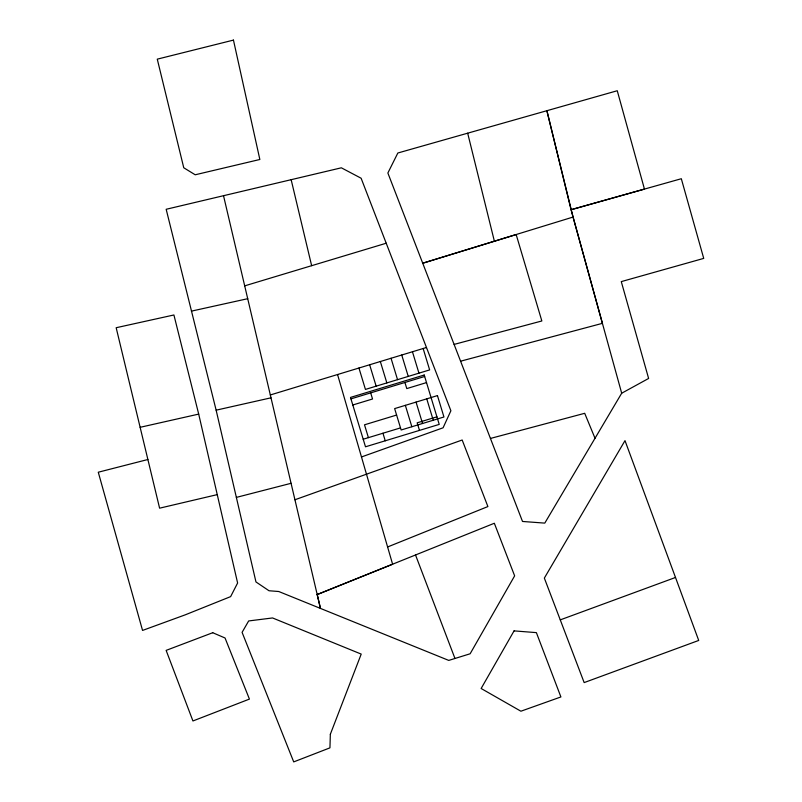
<?xml version="1.0" encoding="UTF-8"?>
<svg xmlns="http://www.w3.org/2000/svg" width="802" height="802" viewBox="0 0 802 802"><rect width="100%" height="100%" fill="white"/><g stroke="black" fill="none" stroke-linecap="round" stroke-linejoin="round"><path stroke-width="1.2" d="M621.69 393.221L544.789 523.115L522.513 521.46L387.867 173.001L397.842 153.002L617.259 90.736L644.457 189.102L571.054 209.723L621.69 393.221L648.617 378.454L621.279 281.612L703.725 258.394L681.319 178.726L571.054 209.723L546.894 110.736L573.059 217.061L602.402 323.346L460.609 361.191M387.607 546.964L487.897 506.563L462.173 440.007L294.915 499.766M223.527 195.728L320.459 608.427L317.191 594.553L494.333 523.255L514.643 575.856L470.132 653.78L448.749 660.407L278.765 591.515L269.021 590.753L255.958 581.941L216.139 410.173L166.174 209.282L341.351 167.808L361.121 178.234L450.894 410.754L443.085 427.797L361.481 456.96M317.191 594.553L392.609 564.227L337.552 374.514M560.267 619.876L675.505 577.47L698.712 640.447L584.157 682.592L544.347 578.092L624.999 440.629L675.505 577.47M573.059 217.061L422.714 263.226L516.167 234.555L541.841 320.97L454.122 344.409M270.314 394.965L426.474 347.497M350.945 398.875L424.659 376.479M352.8 404.99L372.539 398.995L370.684 392.88M426.524 382.594L406.784 388.589L404.92 382.474M396.609 415.055L364.509 424.809L368.409 437.641M363.206 439.225L400.509 427.897M436.92 416.829L417.18 422.824L419.476 430.393M244.68 285.863L386.213 243.227M490.443 438.443L584.698 413.301L595.024 438.263M236.359 497.4L291.066 483.305M147.879 459.506L98.275 472.218L142.555 630.432L185.282 614.823L230.635 596.618L237.613 583.014L198.695 414.103L173.914 314.975L116.17 327.727L159.598 508.177L217.262 494.623M140.139 427.306L198.695 414.103M216.139 410.173L270.986 397.822M191.407 311.136L247.728 298.695M415.516 554.964L454.965 658.482M423.145 348.509L429.641 369.912L365.441 389.421L358.945 368.018M412.449 351.767L418.945 373.161M426.744 398.845L433.25 420.248M401.742 355.015L408.248 376.419M416.048 402.093L422.554 423.496M391.045 358.263L397.541 379.667M405.351 405.341L411.847 426.744M380.338 361.512L386.845 382.915M369.642 364.77L376.148 386.163M382.945 433.23L385.241 440.799M467.676 133.192L494.383 241.212M291.156 179.708L311.647 265.683M330.344 734.251L329.943 747.855L293.712 761.9L242.084 632.357L248.66 620.948L272.55 617.951L361.211 654.091L330.344 734.251M514.062 630.883L481.14 688.497L520.909 711.214L560.899 696.948L536.378 632.628L514.062 630.883M212.741 632.718L166.134 650.382L192.931 720.968L249.422 699.093L225.041 637.991L212.741 632.718M424.218 375.025L350.504 397.421L365.501 446.794L439.225 424.398L424.218 375.025M437.451 395.597L394.644 408.599L401.15 429.992L443.947 416.99L437.451 395.597M233.452 40.1L157.272 59.158L183.758 167.768L195.207 174.786L259.848 159.488L233.452 40.1"/></g></svg>
